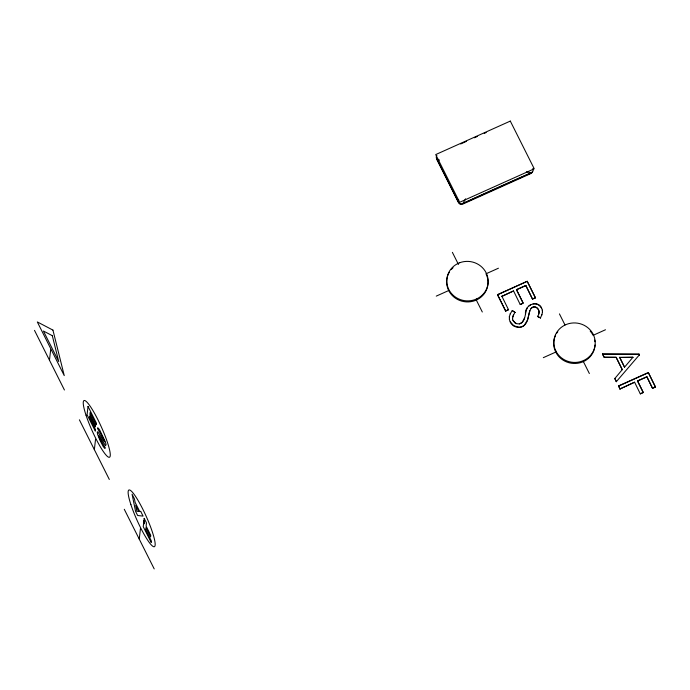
<?xml version="1.0" encoding="UTF-8"?>
<svg xmlns="http://www.w3.org/2000/svg" width="690" height="690" viewBox="0 0 690 690"><rect width="100%" height="100%" fill="white"/><g stroke="black" fill="none" stroke-linecap="round" stroke-linejoin="round"><path stroke-width="1.03" d="M512.506 318.815L513.498 314.537M49.464 360.171L50.663 349.804M94.358 449.63L95.556 439.263M139.242 539.097L140.441 528.721M143.917 522.425L144.046 521.338M144.141 522.873L144.27 521.787M144.365 523.322L144.495 522.226M458.505 263.278L458.384 264.313L452.381 252.35M476.428 298.986L476.307 300.029L482.31 311.992M505.623 311.095L508.565 309.577L505.623 311.095L497.499 294.639L527.264 281.279L535.457 297.847L532.542 299.158L525.78 285.436L516.456 289.627L523.149 303.229L520.234 304.54L513.541 290.93L501.82 296.389L513.541 290.93M512.247 310.5L514.956 312.449L512.247 310.5L510.246 313.881M520.234 304.54L523.175 303.022L516.456 289.627M527.264 281.279L497.473 294.846M532.542 299.158L525.78 285.436M537.45 316.408L540.46 317.909L537.45 316.408C542.021 312.001 536.147 303.143 531.059 308.352C527.919 313.605 529.101 320.833 524.4 325.292A8.315 7.926 6.6 0 1 519.009 327.414C514.361 327.517 509.979 323.99 509.401 319.298M605.484 329.76L593.046 335.349L593.167 334.305A20.709 19.743 6.6 0 0 566.732 324.3L564.386 325.352A20.709 19.743 6.6 0 0 555.873 351.055L555.752 352.09L543.315 357.67M583.481 360.542L583.361 361.577L589.364 373.54M602.525 353.979L604.13 357.161L616.153 357.213L622.302 369.728L616.127 357.42L604.104 357.368L602.525 353.979L639.069 354.108L639.389 355.014L639.069 354.108M616.308 381.699L614.781 378.405L616.308 381.699L639.414 354.807M619.655 357.437L632.911 357.282L619.655 357.437L624.553 367.201L632.911 357.282M619.965 388.979L618.551 385.917L648.324 372.548L655.474 387.064L652.559 388.375L646.841 376.714L637.508 380.897L643.235 392.567L640.32 393.869L634.593 382.208L619.965 388.979L634.593 382.208M624.553 367.201L619.68 357.23M640.32 393.869L643.261 392.351L637.508 380.897M648.324 372.548L655.474 387.064M652.559 388.375L646.841 376.714M458.678 199.781L458.315 201.877A3.45 3.286 6.6 0 0 462.921 203.464A825.654 211.718 -26.6 0 1 531.3 172.767A3.45 3.286 6.6 0 0 532.913 168.386M529.791 310.664L527.539 320.022L524.426 325.085A8.315 7.926 6.6 0 1 519.035 327.207L513.877 325.835L510.281 321.945M541.857 314.942L542.452 312.268M525.487 314.261C524.202 303.747 540.244 299.037 542.297 310.302M538.554 314.088C541.02 309.56 534.586 304.273 531.033 308.559M509.332 316.779L510.272 313.674M527.35 307.783C524.616 312.932 526.099 321.98 519.363 323.998M512.661 316.865L514.982 312.242M524.426 318.219L522.106 322.471L519.38 323.791A5.477 5.218 6.6 0 1 515.094 322.756L513.041 320.367M540.46 317.909L541.883 314.735M465.603 198.824L462.921 203.464L531.3 172.767L526.375 171.827M614.764 378.612L622.328 369.521M528.945 305.868L531.119 304.437M436.261 296.122L448.698 290.542M498.43 268.212L485.993 273.801A20.709 19.743 6.6 0 1 477.471 299.503L475.134 300.555A20.709 19.743 6.6 0 1 453.632 296.821A20.709 19.743 6.6 0 1 447.361 276.819M516.431 289.835L525.763 285.643M532.559 298.951L535.475 297.64M618.533 386.124L647.332 373.187M637.482 381.113L646.815 376.921M652.585 388.168L655.5 386.857M533.085 303.824C536.518 303.238 540.029 305.153 541.581 308.232M602.508 354.186L639.043 354.315M439.487 160.123L436.623 158.64A3.45 3.286 6.6 0 1 436.882 155.362M618.551 385.917L619.982 388.772M559.435 313.898L564.981 324.938M527.721 282.443L535.457 297.847M501.846 296.183L508.539 309.784M497.499 294.639L505.649 310.888M143.822 520.89L144.477 522.382M143.779 521.2L144.46 522.537M143.762 521.355L144.589 523.762L143.692 521.976M143.727 521.666L144.607 523.607M34.5 330.355L64.429 389.997M79.393 419.813L109.313 479.455M124.278 509.272L154.206 568.914M512.523 318.608L513.015 320.574L515.068 322.963A5.477 5.218 6.6 0 0 516.439 323.705M542.323 310.095L542.435 312.475M509.358 316.572L509.375 319.505M447.603 276.026A20.709 19.743 6.6 0 1 449.328 272.257M451.277 269.548A20.709 19.743 6.6 0 1 453.045 267.737M436.77 158.329A2.933 2.795 6.6 0 0 437.046 159.752L458.678 202.851A2.933 2.795 6.6 0 0 462.585 204.197L530.826 173.561A2.933 2.795 6.6 0 0 532.473 171.275M460.67 143.969A825.654 211.718 -26.6 0 1 466.561 141.303M474.418 137.767A825.654 211.718 -26.6 0 1 477.359 136.447M484.233 133.394A825.654 211.718 -26.6 0 1 486.191 132.523M595.065 345A20.709 19.743 6.6 0 1 584.534 361.051L582.188 362.103A20.709 19.743 6.6 0 1 559.435 357.213A20.709 19.743 6.6 0 1 555.597 335.271M556.821 333.098A20.709 19.743 6.6 0 1 557.805 331.743M590.226 331.157A20.709 19.743 6.6 0 1 591.287 332.477M591.779 333.166A20.709 19.743 6.6 0 1 592.658 334.607M594.694 340.058A20.709 19.743 6.6 0 1 594.961 341.697M593.167 334.305A20.709 19.743 6.6 0 1 584.654 360.016L582.308 361.068A20.709 19.743 6.6 0 1 555.873 351.055M88.035 406.427L87.078 414.707L95.323 431.147L95.496 429.629L89.528 417.726L89.735 415.958L95.229 426.912L95.401 425.402L89.907 414.44L90.131 412.473L96.298 424.755L96.471 423.246L88.035 406.427M144.201 518.371L143.244 526.651L151.214 542.521L151.386 541.012L145.702 529.67L145.935 527.643L150.575 536.898L150.756 535.388L146.108 526.125L146.478 522.908L144.201 518.371M97.713 428.033L97.497 428.516C100.214 432.794 112.073 454.08 97.799 431.793L97.204 432.044L97.583 434.243L99.912 440.255L103.233 446.551L104.725 448.388L105.389 448.043C102.741 443.756 91.235 423.531 105.57 445.697L106.088 444.524L105.156 441.393L99.748 430.12A8.133 1.302 65.8 0 0 97.713 428.033M510.307 121.086L435.709 154.577L459.652 202.291L534.25 168.8L510.307 121.086M459.678 262.752L457.332 263.804A20.709 19.743 6.6 0 0 448.811 289.507A20.709 19.743 6.6 0 0 475.255 299.512L477.592 298.468A20.709 19.743 6.6 0 0 486.114 272.757A20.709 19.743 6.6 0 0 459.678 262.752M140.7 511.385L139.647 511.394L135.102 502.32L134.447 498.913L132.075 494.195L135.568 511.35L137.655 515.508L143.072 516.111L140.7 511.385M138.725 511.325L136.862 511.325L135.689 505.278L138.725 511.325M52.94 330.105L37.312 321.928L64.248 375.61L52.94 330.105M52.302 335.668L43.418 331.019L58.728 361.543L52.302 335.668M458.315 201.877L436.623 158.64A461.472 73.942 65.8 0 1 458.315 201.877M86.026 415.199A31.067 4.977 65.8 0 0 109.227 457.306A31.067 4.977 65.8 0 0 95.013 414.19A31.067 4.977 65.8 0 0 86.026 415.199M130.91 504.657A31.067 4.977 65.8 0 0 154.12 546.765A31.067 4.977 65.8 0 0 139.898 503.648A31.067 4.977 65.8 0 0 130.91 504.657"/></g></svg>
